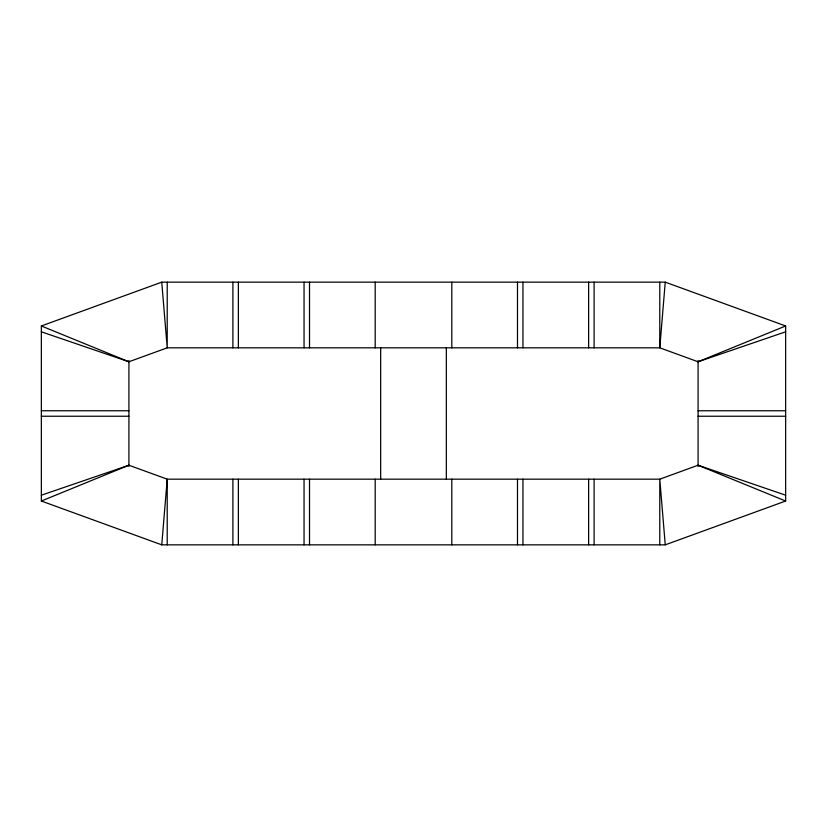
<?xml version="1.0" encoding="UTF-8"?>
<svg xmlns="http://www.w3.org/2000/svg" width="827" height="827" viewBox="0 0 827 827"><rect width="100%" height="100%" fill="white"/><g stroke="black" fill="none" stroke-linecap="round" stroke-linejoin="round"><path stroke-width="1.24" d="M161.751 544.848L41.35 501.028L41.35 325.972L161.751 282.152L665.249 282.152L785.65 325.972L785.65 501.028L665.249 544.848L161.751 544.848L167.219 479.174L128.919 465.229L41.35 495.197M665.249 282.152L659.781 347.826L698.081 361.771L785.65 331.803M41.35 501.028L128.919 465.229M698.081 361.771L785.65 325.972M41.35 331.803L128.919 361.771L167.219 347.826L659.781 347.826L659.781 282.152M785.65 495.197L698.081 465.229L659.781 479.174L167.219 479.174L167.219 544.848M41.35 410.761L128.919 410.761M698.081 410.761L785.65 410.761M41.35 416.239L128.919 416.239M698.081 416.239L785.65 416.239M698.081 465.229L785.65 501.028M41.35 325.972L128.919 361.771M665.249 544.848L659.781 479.174L659.781 544.848M161.751 282.152L167.219 347.826L167.219 282.152M698.081 360.5L698.081 466.5M594.106 282.152L594.106 347.826M594.106 479.174L594.106 544.848M588.628 282.152L588.628 347.826M588.628 479.174L588.628 544.848M522.953 282.152L522.953 347.826M522.953 479.174L522.953 544.848M517.485 282.152L517.485 347.826M517.485 479.174L517.485 544.848M451.811 282.152L451.811 347.826M451.811 479.174L451.811 544.848M446.332 347.826L446.332 479.174M380.668 347.826L380.668 479.174M375.189 282.152L375.189 347.826M375.189 479.174L375.189 544.848M309.515 282.152L309.515 347.826M309.515 479.174L309.515 544.848M304.047 282.152L304.047 347.826M304.047 479.174L304.047 544.848M238.372 282.152L238.372 347.826M238.372 479.174L238.372 544.848M232.894 282.152L232.894 347.826M232.894 479.174L232.894 544.848M128.919 360.5L128.919 466.5"/></g></svg>
